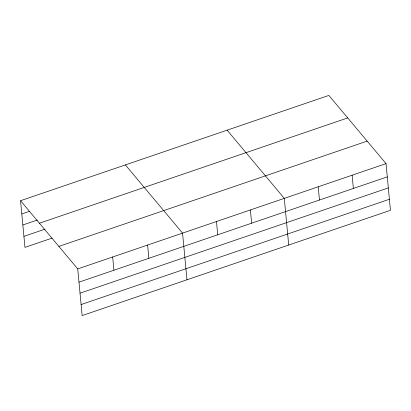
<?xml version="1.0" encoding="UTF-8"?>
<svg xmlns="http://www.w3.org/2000/svg" width="411" height="411" viewBox="0 0 411 411"><rect width="100%" height="100%" fill="white"/><g stroke="black" fill="none" stroke-linecap="round" stroke-linejoin="round"><path stroke-width="0.62" d="M20.55 200.707L328.857 95.419L386.037 163.624L390.45 210.293L82.143 315.581L77.73 268.912L20.55 200.707L24.963 247.376L52.074 238.118M21.804 213.946L29.633 211.269M22.846 224.976L37.303 220.039M39.42 223.214L347.727 117.926M23.92 236.34L45.005 229.143M58.86 246.405L367.167 141.117M77.73 268.912L386.037 163.624M78.984 282.157L387.29 176.869M80.027 293.187L388.333 187.899M81.101 304.551L389.407 199.263M227.119 130.164L284.299 198.369L288.707 245.038M125.376 164.909L182.556 233.114L186.964 279.783M352.124 175.209L353.378 188.449M318.212 186.789L319.46 200.029M250.381 209.954L251.635 223.194M216.469 221.534L217.722 234.773M147.616 245.048L148.864 258.288M112.671 256.983L113.924 270.222"/></g></svg>
